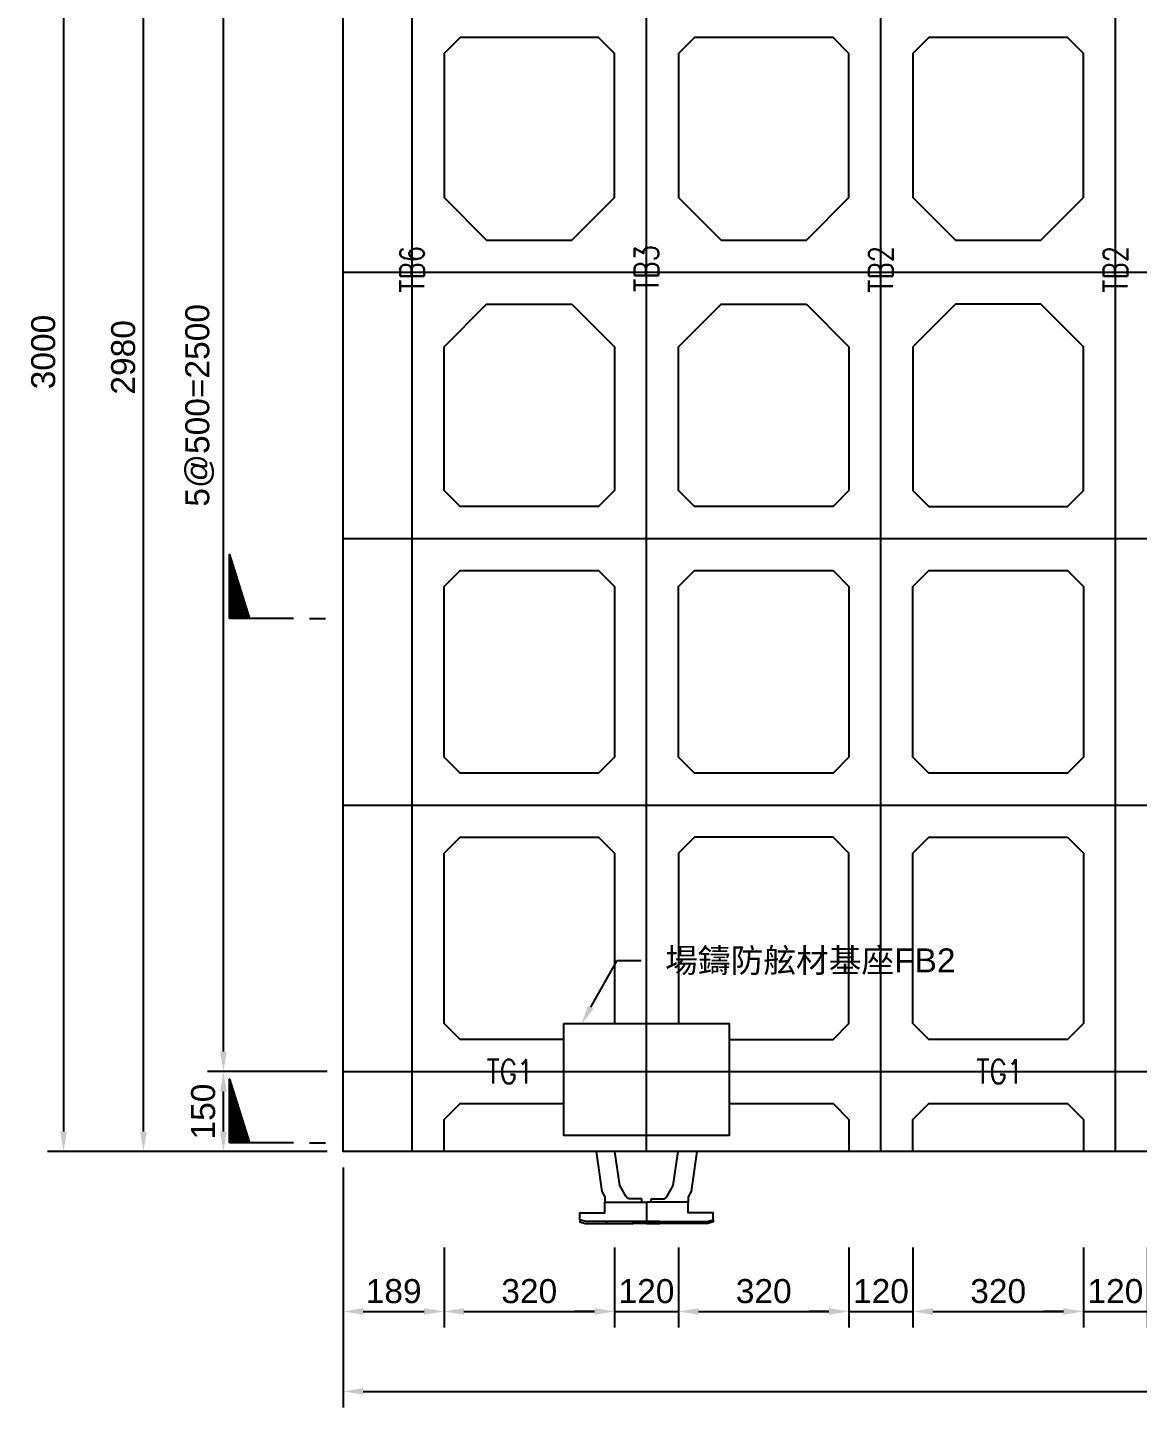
# Model space of a CAD drawing. Header units: millimetres. Extents: x 4668 to 40173, y -3560 to 14620.
# Drawn here: x 11100 to 13183, y 9608 to 12197 of the extents above; entities that cross this region are included whole.
import ezdxf
from ezdxf import colors
from ezdxf.entities.mleader import LeaderData, LeaderLine
from ezdxf.enums import TextEntityAlignment as Align
from ezdxf.math import Vec2, Vec3

# ---------------------------------------------------------------- set-up
doc = ezdxf.new("R2010")
doc.units = ezdxf.units.MM
doc.linetypes.add('CENTER', pattern=[50.8, 31.75, -6.35, 6.35, -6.35])
doc.linetypes.add('DASHED', pattern=[19.05, 12.7, -6.35])
doc.layers.get('0').transparency = 0.5
for name, color, linetype in [('DIM_03', 1, 'Continuous'), ('HB_DIM', 1, 'Continuous'), ('場鑄梁', 4, 'Continuous'), ('場鑄梁_TXT', 2, 'Continuous'), ('場鑄梁_虛線', 4, 'Continuous'), ('底圖', 7, 'Continuous'), ('防舷材', 7, 'Continuous')]:
    doc.layers.add(name, color=color, linetype=linetype)
doc.layers.add('HB_0', color=7, linetype='Continuous', transparency=0.5)
doc.styles.get("Standard").update_dxf_attribs({"font": 'arial.ttf'})
doc.styles.add('結構平面-V3$0$STANDARD', font='ROMANS', dxfattribs={"width": 0.8, "bigfont": 'LCHINA.shx'})
doc.dimstyles.new('150cm', dxfattribs={"dimscale": 15, "dimtxt": 3, "dimasz": 2.5, "dimexe": 2, "dimexo": 2, "dimgap": 1, "dimtad": 1, "dimdsep": 46, "dimtxsty": 'Standard', "dimcen": 0, "dimclrt": 2, "dimadec": 0, "dimazin": 0, "dimtfac": 1, "dimtix": 1, "dimtmove": 2, "dimatfit": 3, "dimfxl": 1, "dimtolj": 1, "dimtzin": 0, "dimarcsym": 0})

# ---------------------------------------------------------------- blocks, each defined once
blk = doc.blocks.new('*D553')
at = {"layer": 'Defpoints', "color": 0}
for p in [(11467.8, 10238.2), (11692.8, 10238.2), (11692.8, 10088.2)]:
    blk.add_point(p, dxfattribs=at)
at = {"layer": 'HB_DIM', "color": 0, "lineweight": -2}
for p, q in [((11662.8, 10238.2), (11437.8, 10238.2)), ((11467.8, 10125.7), (11467.8, 10200.7)), ((11662.8, 10088.2), (11437.8, 10088.2))]:
    blk.add_line(p, q, dxfattribs=at)
at = {"layer": 'HB_DIM', "color": 0}
for points in [[(11474.1, 10200.7), (11461.6, 10200.7), (11467.8, 10238.2)], [(11461.6, 10125.7), (11474.1, 10125.7), (11467.8, 10088.2)]]:
    blk.add_solid(points, dxfattribs=at)
at = {"layer": 'HB_DIM', "color": 2, "insert": (11429.9, 10163.2), "char_height": 45, "attachment_point": 5, "rotation": 90}
blk.add_mtext('\\A1;150', dxfattribs=at)
blk = doc.blocks.new('*D554')
at = {"layer": 'Defpoints', "color": 0}
for p in [(11467.8, 12738.2), (11692.8, 12738.2), (11692.8, 10238.2)]:
    blk.add_point(p, dxfattribs=at)
at = {"layer": 'HB_DIM', "color": 0, "lineweight": -2}
for p, q in [((11662.8, 12738.2), (11437.8, 12738.2)), ((11467.8, 10275.7), (11467.8, 12700.7)), ((11662.8, 10238.2), (11437.8, 10238.2))]:
    blk.add_line(p, q, dxfattribs=at)
at = {"layer": 'HB_DIM', "color": 0}
for points in [[(11474.1, 12700.7), (11461.6, 12700.7), (11467.8, 12738.2)], [(11461.6, 10275.7), (11474.1, 10275.7), (11467.8, 10238.2)]]:
    blk.add_solid(points, dxfattribs=at)
at = {"layer": 'HB_DIM', "color": 2, "insert": (11423.3, 11488.2), "char_height": 45, "attachment_point": 5, "rotation": 90}
blk.add_mtext('\\A1;5@500=2500', dxfattribs=at)
blk = doc.blocks.new('*D556')
at = {"layer": 'Defpoints', "color": 0}
for p in [(11317.8, 13068.2), (11691.8, 13068.2), (11692.8, 10088.2)]:
    blk.add_point(p, dxfattribs=at)
at = {"layer": 'HB_DIM', "color": 0, "lineweight": -2}
for p, q in [((11661.8, 13068.2), (11287.8, 13068.2)), ((11317.8, 10125.7), (11317.8, 13030.7)), ((11662.8, 10088.2), (11287.8, 10088.2))]:
    blk.add_line(p, q, dxfattribs=at)
at = {"layer": 'HB_DIM', "color": 0}
for points in [[(11324.1, 13030.7), (11311.6, 13030.7), (11317.8, 13068.2)], [(11311.6, 10125.7), (11324.1, 10125.7), (11317.8, 10088.2)]]:
    blk.add_solid(points, dxfattribs=at)
at = {"layer": 'HB_DIM', "color": 2, "insert": (11279.9, 11578.2), "char_height": 45, "attachment_point": 5, "rotation": 90}
blk.add_mtext('\\A1;2980', dxfattribs=at)
blk = doc.blocks.new('*D558')
at = {"layer": 'Defpoints', "color": 0}
for p in [(11692.8, 13088.2), (11167.8, 10088.2), (11692.8, 10088.2)]:
    blk.add_point(p, dxfattribs=at)
at = {"layer": 'HB_DIM', "color": 0, "lineweight": -2}
for p, q in [((11662.8, 13088.2), (11137.8, 13088.2)), ((11167.8, 13050.7), (11167.8, 10125.7)), ((11662.8, 10088.2), (11137.8, 10088.2))]:
    blk.add_line(p, q, dxfattribs=at)
at = {"layer": 'HB_DIM', "color": 0}
for points in [[(11174.1, 13050.7), (11161.6, 13050.7), (11167.8, 13088.2)], [(11161.6, 10125.7), (11174.1, 10125.7), (11167.8, 10088.2)]]:
    blk.add_solid(points, dxfattribs=at)
at = {"layer": 'HB_DIM', "color": 2, "insert": (11129.9, 11588.2), "char_height": 45, "attachment_point": 5, "rotation": 90}
blk.add_mtext('\\A1;3000', dxfattribs=at)
blk = doc.blocks.new('*D603')
at = {"layer": 'Defpoints', "color": 0}
for p in [(11692.8, 10088.2), (11881.8, 9938.2), (11881.8, 9788.2)]:
    blk.add_point(p, dxfattribs=at)
at = {"layer": 'HB_DIM', "color": 0, "lineweight": -2}
for p, q in [((11692.8, 10058.2), (11692.8, 9758.2)), ((11881.8, 9908.2), (11881.8, 9758.2)), ((11730.3, 9788.2), (11844.3, 9788.2))]:
    blk.add_line(p, q, dxfattribs=at)
at = {"layer": 'HB_DIM', "color": 0}
for points in [[(11730.3, 9794.4), (11730.3, 9781.9), (11692.8, 9788.2)], [(11844.3, 9781.9), (11844.3, 9794.4), (11881.8, 9788.2)]]:
    blk.add_solid(points, dxfattribs=at)
at = {"layer": 'HB_DIM', "color": 2, "insert": (11787.3, 9826.1), "char_height": 45, "attachment_point": 5}
blk.add_mtext('\\A1;189', dxfattribs=at)
blk = doc.blocks.new('*D604')
at = {"layer": 'Defpoints', "color": 0}
for p in [(11881.8, 9938.2), (12201.8, 9938.2), (12201.8, 9788.2)]:
    blk.add_point(p, dxfattribs=at)
at = {"layer": 'HB_DIM', "color": 0, "lineweight": -2}
for p, q in [((11881.8, 9908.2), (11881.8, 9758.2)), ((12201.8, 9908.2), (12201.8, 9758.2)), ((11919.3, 9788.2), (12164.3, 9788.2))]:
    blk.add_line(p, q, dxfattribs=at)
at = {"layer": 'HB_DIM', "color": 0}
for points in [[(11919.3, 9794.4), (11919.3, 9781.9), (11881.8, 9788.2)], [(12164.3, 9781.9), (12164.3, 9794.4), (12201.8, 9788.2)]]:
    blk.add_solid(points, dxfattribs=at)
at = {"layer": 'HB_DIM', "color": 2, "insert": (12041.8, 9826.1), "char_height": 45, "attachment_point": 5}
blk.add_mtext('\\A1;320', dxfattribs=at)
blk = doc.blocks.new('*D605')
at = {"layer": 'Defpoints', "color": 0}
for p in [(12201.8, 9938.2), (12321.8, 9938.2), (12321.8, 9788.2)]:
    blk.add_point(p, dxfattribs=at)
at = {"layer": 'HB_DIM', "color": 0, "lineweight": -2}
for p, q in [((12201.8, 9908.2), (12201.8, 9758.2)), ((12321.8, 9908.2), (12321.8, 9758.2)), ((12164.3, 9788.2), (12126.8, 9788.2)), ((12201.8, 9788.2), (12321.8, 9788.2)), ((12359.3, 9788.2), (12396.8, 9788.2))]:
    blk.add_line(p, q, dxfattribs=at)
at = {"layer": 'HB_DIM', "color": 0}
for points in [[(12164.3, 9781.9), (12164.3, 9794.4), (12201.8, 9788.2)], [(12359.3, 9794.4), (12359.3, 9781.9), (12321.8, 9788.2)]]:
    blk.add_solid(points, dxfattribs=at)
at = {"layer": 'HB_DIM', "color": 2, "insert": (12261.8, 9826.1), "char_height": 45, "attachment_point": 5}
blk.add_mtext('\\A1;120', dxfattribs=at)
blk = doc.blocks.new('*D606')
at = {"layer": 'Defpoints', "color": 0}
for p in [(12321.8, 9938.2), (12641.8, 9938.2), (12641.8, 9788.2)]:
    blk.add_point(p, dxfattribs=at)
at = {"layer": 'HB_DIM', "color": 0, "lineweight": -2}
for p, q in [((12321.8, 9908.2), (12321.8, 9758.2)), ((12641.8, 9908.2), (12641.8, 9758.2)), ((12359.3, 9788.2), (12604.3, 9788.2))]:
    blk.add_line(p, q, dxfattribs=at)
at = {"layer": 'HB_DIM', "color": 0}
for points in [[(12359.3, 9794.4), (12359.3, 9781.9), (12321.8, 9788.2)], [(12604.3, 9781.9), (12604.3, 9794.4), (12641.8, 9788.2)]]:
    blk.add_solid(points, dxfattribs=at)
at = {"layer": 'HB_DIM', "color": 2, "insert": (12481.8, 9826.1), "char_height": 45, "attachment_point": 5}
blk.add_mtext('\\A1;320', dxfattribs=at)
blk = doc.blocks.new('*D608')
at = {"layer": 'Defpoints', "color": 0}
for p in [(11692.8, 10088.2), (15889.8, 10088.2), (15889.8, 9638.2)]:
    blk.add_point(p, dxfattribs=at)
at = {"layer": 'HB_DIM', "color": 0, "lineweight": -2}
for p, q in [((11692.8, 10058.2), (11692.8, 9608.2)), ((15889.8, 10058.2), (15889.8, 9608.2)), ((11730.3, 9638.2), (15852.3, 9638.2))]:
    blk.add_line(p, q, dxfattribs=at)
at = {"layer": 'HB_DIM', "color": 0}
for points in [[(11730.3, 9644.4), (11730.3, 9631.9), (11692.8, 9638.2)], [(15852.3, 9631.9), (15852.3, 9644.4), (15889.8, 9638.2)]]:
    blk.add_solid(points, dxfattribs=at)
at = {"layer": 'HB_DIM', "color": 2, "insert": (13791.3, 9676.1), "char_height": 45, "attachment_point": 5}
blk.add_mtext('\\A1;4197', dxfattribs=at)
blk = doc.blocks.new('*D609')
at = {"layer": 'Defpoints', "color": 0}
for p in [(12641.8, 9938.2), (12761.8, 9938.2), (12761.8, 9788.2)]:
    blk.add_point(p, dxfattribs=at)
at = {"layer": 'HB_DIM', "color": 0, "lineweight": -2}
for p, q in [((12641.8, 9908.2), (12641.8, 9758.2)), ((12761.8, 9908.2), (12761.8, 9758.2)), ((12604.3, 9788.2), (12566.8, 9788.2)), ((12641.8, 9788.2), (12761.8, 9788.2)), ((12799.3, 9788.2), (12836.8, 9788.2))]:
    blk.add_line(p, q, dxfattribs=at)
at = {"layer": 'HB_DIM', "color": 0}
for points in [[(12604.3, 9781.9), (12604.3, 9794.4), (12641.8, 9788.2)], [(12799.3, 9794.4), (12799.3, 9781.9), (12761.8, 9788.2)]]:
    blk.add_solid(points, dxfattribs=at)
at = {"layer": 'HB_DIM', "color": 2, "insert": (12701.8, 9826.1), "char_height": 45, "attachment_point": 5}
blk.add_mtext('\\A1;120', dxfattribs=at)
blk = doc.blocks.new('*D610')
at = {"layer": 'Defpoints', "color": 0}
for p in [(12761.8, 9938.2), (13081.8, 9938.2), (13081.8, 9788.2)]:
    blk.add_point(p, dxfattribs=at)
at = {"layer": 'HB_DIM', "color": 0, "lineweight": -2}
for p, q in [((12761.8, 9908.2), (12761.8, 9758.2)), ((13081.8, 9908.2), (13081.8, 9758.2)), ((12799.3, 9788.2), (13044.3, 9788.2))]:
    blk.add_line(p, q, dxfattribs=at)
at = {"layer": 'HB_DIM', "color": 0}
for points in [[(12799.3, 9794.4), (12799.3, 9781.9), (12761.8, 9788.2)], [(13044.3, 9781.9), (13044.3, 9794.4), (13081.8, 9788.2)]]:
    blk.add_solid(points, dxfattribs=at)
at = {"layer": 'HB_DIM', "color": 2, "insert": (12921.8, 9826.1), "char_height": 45, "attachment_point": 5}
blk.add_mtext('\\A1;320', dxfattribs=at)
blk = doc.blocks.new('*D611')
at = {"layer": 'Defpoints', "color": 0}
for p in [(13081.8, 9938.2), (13201.8, 9938.2), (13201.8, 9788.2)]:
    blk.add_point(p, dxfattribs=at)
at = {"layer": 'HB_DIM', "color": 0, "lineweight": -2}
for p, q in [((13081.8, 9908.2), (13081.8, 9758.2)), ((13201.8, 9908.2), (13201.8, 9758.2)), ((13044.3, 9788.2), (13006.8, 9788.2)), ((13081.8, 9788.2), (13201.8, 9788.2)), ((13239.3, 9788.2), (13276.8, 9788.2))]:
    blk.add_line(p, q, dxfattribs=at)
at = {"layer": 'HB_DIM', "color": 0}
for points in [[(13044.3, 9781.9), (13044.3, 9794.4), (13081.8, 9788.2)], [(13239.3, 9794.4), (13239.3, 9781.9), (13201.8, 9788.2)]]:
    blk.add_solid(points, dxfattribs=at)
at = {"layer": 'HB_DIM', "color": 2, "insert": (13141.8, 9826.1), "char_height": 45, "attachment_point": 5}
blk.add_mtext('\\A1;120', dxfattribs=at)
blk = doc.blocks.new('HP1250-flat-1')
at = {"color": 7, "linetype": 'Continuous'}
for points in [[(-0.947, 1.35), (-0.838, 0.601), (-0.78, 0.5), (-0.78, 0.4)], [(0.947, 1.35), (0.838, 0.601), (0.78, 0.5), (0.78, 0.4)]]:
    blk.add_lwpolyline(points, dxfattribs=at)
for points in [[(-0.09, 0.4), (-0.09, 0.457, 0.414214), (-0.095, 0.462), (-0.298, 0.462, -0.272631), (-0.385, 0.512), (-0.5, 0.715), (-0.594, 1.35)], [(0.09, 0.4), (0.09, 0.457, -0.414214), (0.095, 0.462), (0.298, 0.462, 0.272631), (0.385, 0.512), (0.5, 0.715), (0.594, 1.35)]]:
    blk.add_lwpolyline(points, format="xyb", dxfattribs=at)
for points in [[(0, 0.4), (0, 0.04), (-1.144, 0.04), (-1.25, 0.072), (-1.25, 0.2), (-0.78, 0.2), (-0.78, 0.4)], [(0, 0.4), (0, 0.04), (1.144, 0.04), (1.25, 0.072), (1.25, 0.2), (0.78, 0.2), (0.78, 0.4)], [(-1.15, 0), (-0.75, 0), (-0.75, 0.04), (-1.144, 0.04), (-1.25, 0.072), (-1.25, 0.03)], [(-0.75, 0.04), (-0.75, 0), (-0.25, 0), (-0.25, 0.04)], [(0, 0.04), (0, 0), (-0.25, 0), (-0.25, 0.04)], [(0, 0.04), (0, 0), (0.25, 0), (0.25, 0.04)], [(0.75, 0.04), (0.75, 0), (0.25, 0), (0.25, 0.04)], [(1.15, 0), (0.75, 0), (0.75, 0.04), (1.144, 0.04), (1.25, 0.072), (1.25, 0.03)]]:
    blk.add_lwpolyline(points, close=True, dxfattribs=at)
blk = doc.blocks.new('*X499')
at = {"color": 0, "linetype": 'Continuous'}
for p, q in [((82.89, 269.21), (84.69, 271.01)), ((83.06, 269.21), (84.94, 271.09)), ((83.24, 269.21), (85.2, 271.17)), ((83.42, 269.21), (85.46, 271.25)), ((83.59, 269.21), (85.71, 271.33)), ((83.77, 269.21), (85.97, 271.41)), ((83.95, 269.21), (86.23, 271.49)), ((84.12, 269.21), (86.49, 271.57)), ((84.3, 269.21), (86.74, 271.65)), ((84.48, 269.21), (86.93, 271.66)), ((84.65, 269.21), (86.93, 271.48)), ((84.83, 269.21), (86.93, 271.31)), ((85.01, 269.21), (86.93, 271.13)), ((79, 269.21), (79.03, 269.24)), ((79.17, 269.21), (79.29, 269.32)), ((79.35, 269.21), (79.54, 269.4)), ((79.53, 269.21), (79.8, 269.48)), ((79.71, 269.21), (80.06, 269.56)), ((79.88, 269.21), (80.31, 269.64)), ((80.06, 269.21), (80.57, 269.72)), ((80.24, 269.21), (80.83, 269.8)), ((80.41, 269.21), (81.09, 269.88)), ((80.59, 269.21), (81.34, 269.96)), ((80.77, 269.21), (81.6, 270.04)), ((80.94, 269.21), (81.86, 270.12)), ((81.12, 269.21), (82.11, 270.2)), ((81.3, 269.21), (82.37, 270.29)), ((81.47, 269.21), (82.63, 270.37)), ((81.65, 269.21), (82.89, 270.45)), ((81.83, 269.21), (83.14, 270.53)), ((82, 269.21), (83.4, 270.61)), ((82.18, 269.21), (83.66, 270.69)), ((82.36, 269.21), (83.91, 270.77)), ((82.53, 269.21), (84.17, 270.85)), ((82.71, 269.21), (84.43, 270.93)), ((85.19, 269.21), (86.93, 270.95)), ((85.36, 269.21), (86.93, 270.78)), ((85.54, 269.21), (86.93, 270.6)), ((85.72, 269.21), (86.93, 270.42)), ((85.89, 269.21), (86.93, 270.25)), ((86.07, 269.21), (86.93, 270.07)), ((86.25, 269.21), (86.93, 269.89)), ((86.42, 269.21), (86.93, 269.72)), ((86.6, 269.21), (86.93, 269.54)), ((86.78, 269.21), (86.93, 269.36))]:
    blk.add_line(p, q, dxfattribs=at)
blk = doc.blocks.new('SEND-n')
at = {"color": 3}
for p, q in [((8, 0), (0, 0)), ((10, 0), (12, 0))]:
    blk.add_line(p, q, dxfattribs=at)
at = {"color": 2, "linetype": 'Continuous'}
blk.add_lwpolyline([(0, 0), (0, 8), (2.5, 0)], close=True, dxfattribs=at)
at = {"color": 2, "linetype": 'Continuous', "rotation": 270}
blk.add_blockref('*X499', (-269.21, 86.93), dxfattribs=at)

msp = doc.modelspace()

# ---------------------------------------------------------------- linework, layer by layer
at = {"layer": '場鑄梁'}
for points in [[(11961.83, 11798.16), (12121.83, 11798.16), (12201.83, 11878.16), (12201.83, 12148.16), (12171.83, 12178.16), (11911.83, 12178.16), (11881.83, 12148.16), (11881.83, 11878.16)], [(12401.83, 11798.16), (12561.83, 11798.16), (12641.83, 11878.16), (12641.83, 12148.16), (12611.83, 12178.16), (12351.83, 12178.16), (12321.83, 12148.16), (12321.83, 11878.16)], [(12841.83, 11798.16), (13001.83, 11798.16), (13081.83, 11878.16), (13081.83, 12148.16), (13051.83, 12178.16), (12791.83, 12178.16), (12761.83, 12148.16), (12761.83, 11878.16)], [(12761.83, 11598.16), (12761.83, 11328.16), (12791.83, 11298.16), (13051.83, 11298.16), (13081.83, 11328.16), (13081.83, 11598.16), (13001.83, 11678.16), (12841.83, 11678.16)], [(12201.83, 11148.16), (12201.83, 10828.16), (12171.83, 10798.16), (11911.83, 10798.16), (11881.83, 10828.16), (11881.83, 11148.16), (11911.83, 11178.16), (12171.83, 11178.16)], [(12641.83, 11148.16), (12641.83, 10828.16), (12611.83, 10798.16), (12351.83, 10798.16), (12321.83, 10828.16), (12321.83, 11148.16), (12351.83, 11178.16), (12611.83, 11178.16)], [(13081.83, 11148.16), (13081.83, 10828.16), (13051.83, 10798.16), (12791.83, 10798.16), (12761.83, 10828.16), (12761.83, 11148.16), (12791.83, 11178.16), (13051.83, 11178.16)], [(12106.83, 10328.16), (12416.83, 10328.16), (12416.83, 10118.16), (12106.83, 10118.16)]]:
    msp.add_lwpolyline(points, close=True, dxfattribs=at)
for points in [[(12121.83, 11678.16), (12201.83, 11598.16), (12201.83, 11328.16), (12171.83, 11298.16), (11911.83, 11298.16), (11881.83, 11328.16), (11881.83, 11598.16), (11961.83, 11678.16), (12121.83, 11678.16)], [(12561.83, 11678.16), (12641.83, 11598.16), (12641.83, 11328.16), (12611.83, 11298.16), (12351.83, 11298.16), (12321.83, 11328.16), (12321.83, 11598.16), (12401.83, 11678.16), (12561.83, 11678.16)], [(12106.83, 10298.16), (11911.83, 10298.16), (11881.83, 10328.16), (11881.83, 10648.16), (11911.83, 10678.16), (12171.83, 10678.16), (12201.83, 10648.16), (12201.83, 10328.16)], [(12416.83, 10298.16), (12611.83, 10298.16), (12641.83, 10328.16), (12641.83, 10648.16), (12611.83, 10678.16), (12351.83, 10678.16), (12321.83, 10648.16), (12321.83, 10328.16)], [(13051.83, 10678.16), (13081.83, 10648.16), (13081.83, 10328.16), (13051.83, 10298.16), (12791.83, 10298.16), (12761.83, 10328.16), (12761.83, 10648.16), (12791.83, 10678.16), (13051.83, 10678.16)], [(11881.83, 10088.16), (11881.83, 10148.16), (11911.83, 10178.16), (12106.83, 10178.16)], [(12416.83, 10178.16), (12611.83, 10178.16), (12641.83, 10148.16), (12641.83, 10088.16)], [(12761.83, 10088.16), (12761.83, 10148.16), (12791.83, 10178.16), (13051.83, 10178.16), (13081.83, 10148.16), (13081.83, 10088.16)]]:
    msp.add_lwpolyline(points, dxfattribs=at)
at = {"layer": '場鑄梁_虛線', "linetype": 'DASHED', "ltscale": 50}
for points in [[(11961.83, 11798.16), (12121.83, 11798.16), (12201.83, 11878.16), (12201.83, 12148.16), (12171.83, 12178.16), (11911.83, 12178.16), (11881.83, 12148.16), (11881.83, 11878.16)], [(12401.83, 11798.16), (12561.83, 11798.16), (12641.83, 11878.16), (12641.83, 12148.16), (12611.83, 12178.16), (12351.83, 12178.16), (12321.83, 12148.16), (12321.83, 11878.16)], [(12841.83, 11798.16), (13001.83, 11798.16), (13081.83, 11878.16), (13081.83, 12148.16), (13051.83, 12178.16), (12791.83, 12178.16), (12761.83, 12148.16), (12761.83, 11878.16)], [(12761.83, 11598.16), (12761.83, 11328.16), (12791.83, 11298.16), (13051.83, 11298.16), (13081.83, 11328.16), (13081.83, 11598.16), (13001.83, 11678.16), (12841.83, 11678.16)], [(12201.83, 11148.16), (12201.83, 10828.16), (12171.83, 10798.16), (11911.83, 10798.16), (11881.83, 10828.16), (11881.83, 11148.16), (11911.83, 11178.16), (12171.83, 11178.16)], [(12641.83, 11148.16), (12641.83, 10828.16), (12611.83, 10798.16), (12351.83, 10798.16), (12321.83, 10828.16), (12321.83, 11148.16), (12351.83, 11178.16), (12611.83, 11178.16)], [(13081.83, 11148.16), (13081.83, 10828.16), (13051.83, 10798.16), (12791.83, 10798.16), (12761.83, 10828.16), (12761.83, 11148.16), (12791.83, 11178.16), (13051.83, 11178.16)], [(12106.83, 10328.16), (12416.83, 10328.16), (12416.83, 10118.16), (12106.83, 10118.16)]]:
    msp.add_lwpolyline(points, close=True, dxfattribs=at)
for points in [[(12121.83, 11678.16), (12201.83, 11598.16), (12201.83, 11328.16), (12171.83, 11298.16), (11911.83, 11298.16), (11881.83, 11328.16), (11881.83, 11598.16), (11961.83, 11678.16), (12121.83, 11678.16)], [(12561.83, 11678.16), (12641.83, 11598.16), (12641.83, 11328.16), (12611.83, 11298.16), (12351.83, 11298.16), (12321.83, 11328.16), (12321.83, 11598.16), (12401.83, 11678.16), (12561.83, 11678.16)], [(12106.83, 10298.16), (11911.83, 10298.16), (11881.83, 10328.16), (11881.83, 10648.16), (11911.83, 10678.16), (12171.83, 10678.16), (12201.83, 10648.16), (12201.83, 10328.16)], [(12416.83, 10298.16), (12611.83, 10298.16), (12641.83, 10328.16), (12641.83, 10648.16), (12611.83, 10678.16), (12351.83, 10678.16), (12321.83, 10648.16), (12321.83, 10328.16)], [(13051.83, 10678.16), (13081.83, 10648.16), (13081.83, 10328.16), (13051.83, 10298.16), (12791.83, 10298.16), (12761.83, 10328.16), (12761.83, 10648.16), (12791.83, 10678.16), (13051.83, 10678.16)], [(11881.83, 10088.16), (11881.83, 10148.16), (11911.83, 10178.16), (12106.83, 10178.16)], [(12416.83, 10178.16), (12611.83, 10178.16), (12641.83, 10148.16), (12641.83, 10088.16)], [(12761.83, 10088.16), (12761.83, 10148.16), (12791.83, 10178.16), (13051.83, 10178.16), (13081.83, 10148.16), (13081.83, 10088.16)]]:
    msp.add_lwpolyline(points, dxfattribs=at)
at = {"layer": '底圖', "linetype": 'CENTER', "ltscale": 15}
msp.add_line((11691.83, 13068.16), (11691.83, 10088.16), dxfattribs=at)
at = {"layer": '底圖', "color": 252, "linetype": 'CENTER', "ltscale": 150}
for p, q in [((11821.83, 10088.16), (11821.83, 13068.16)), ((12261.83, 10088.16), (12261.83, 13068.16)), ((12701.83, 10088.16), (12701.83, 13068.16)), ((13141.83, 10088.16), (13141.83, 13068.16)), ((11692.83, 11738.16), (15891.83, 11738.16)), ((11692.83, 11238.16), (15891.83, 11238.16)), ((11692.83, 10738.16), (15891.83, 10738.16)), ((11692.83, 10238.16), (15891.83, 10238.16))]:
    msp.add_line(p, q, dxfattribs=at)
at = {"layer": '底圖', "color": 4, "linetype": 'Continuous'}
msp.add_lwpolyline([(15889.83, 10088.16), (11692.83, 10088.16), (11692.83, 13068.16), (15889.83, 13068.16), (15889.83, 12305.16), (15849.83, 12305.16), (15849.83, 11801.16), (15889.83, 11801.16), (15889.83, 11175.16), (15849.83, 11175.16), (15849.83, 10671.16), (15889.83, 10671.16)], close=True, dxfattribs=at)

# ---------------------------------------------------------------- block references
at = {"layer": 'DIM_03', "linetype": 'Continuous', "xscale": 14.99999999999999, "yscale": 14.99999999999999, "zscale": 14.99999999999999, "rotation": 8.609491416906192e-07}
for p in [(11479.226, 11088.16), (11479.226, 10104.265)]:
    msp.add_blockref('SEND-n', p, dxfattribs=at)
at = {"layer": '防舷材', "xscale": 100, "yscale": 100, "zscale": 100}
msp.add_blockref('HP1250-flat-1', (12261.83, 9953.16), dxfattribs=at)

# ---------------------------------------------------------------- texts
at = {"layer": '場鑄梁_TXT', "color": 2, "style": '結構平面-V3$0$STANDARD', "width": 0.8}
for s, rotation, p in [('TB6', 90, (11821.833, 11743.409)), ('TB3', 90, (12261.83, 11745.088)), ('TB2', 90, (12701.833, 11743.409)), ('TB2', 90, (13141.833, 11743.409)), ('TG1', 0, (12005.773, 10238.16)), ('TG1', 0, (12924.862, 10238.16))]:
    msp.add_text(s, height=45, rotation=rotation, dxfattribs=at).set_placement(p, align=Align.MIDDLE)

# ---------------------------------------------------------------- dimensions: what is measured, and where the dimension line sits
at = {"layer": 'HB_DIM'}
for base, p1, p2, picture, middle in [((11167.83, 10088.16), (11692.83, 13088.16), (11692.83, 10088.16), '*D558', (11129.857, 11588.16)), ((11317.83, 13068.16), (11692.83, 10088.16), (11691.83, 13068.16), '*D556', (11279.857, 11578.16)), ((11467.83, 10238.16), (11692.83, 10088.16), (11692.83, 10238.16), '*D553', (11429.857, 10163.16))]:
    dim = msp.add_linear_dim(base=base, p1=p1, p2=p2, angle=90, dimstyle='150cm', dxfattribs=at)
    dim.commit()
    dim.dimension.update_dxf_attribs({"geometry": picture, "text_midpoint": middle})
dim = msp.add_linear_dim(base=(11467.83, 12738.16), p1=(11692.83, 10238.16), p2=(11692.83, 12738.16), angle=90, text='5@500=<>', dimstyle='150cm', dxfattribs=at)
dim.commit()
dim.dimension.update_dxf_attribs({"geometry": '*D554', "text_midpoint": (11423.332, 11488.16)})
for base, p1, p2, picture, middle in [((11881.83, 9788.16), (11692.83, 10088.16), (11881.83, 9938.16), '*D603', (11787.33, 9826.132)), ((15889.83, 9638.16), (11692.83, 10088.16), (15889.83, 10088.16), '*D608', (13791.33, 9676.132)), ((12201.83, 9788.16), (11881.83, 9938.16), (12201.83, 9938.16), '*D604', (12041.83, 9826.132)), ((12321.83, 9788.16), (12201.83, 9938.16), (12321.83, 9938.16), '*D605', (12261.83, 9826.132)), ((12641.83, 9788.16), (12321.83, 9938.16), (12641.83, 9938.16), '*D606', (12481.83, 9826.132)), ((12761.83, 9788.16), (12641.83, 9938.16), (12761.83, 9938.16), '*D609', (12701.83, 9826.132)), ((13081.83, 9788.16), (12761.83, 9938.16), (13081.83, 9938.16), '*D610', (12921.83, 9826.132)), ((13201.83, 9788.16), (13081.83, 9938.16), (13201.83, 9938.16), '*D611', (13141.83, 9826.132))]:
    dim = msp.add_linear_dim(base=base, p1=p1, p2=p2, dimstyle='150cm', dxfattribs=at)
    dim.commit()
    dim.dimension.update_dxf_attribs({"geometry": picture, "text_midpoint": middle})

# ---------------------------------------------------------------- leaders
at = {"layer": 'HB_0'}
ml = msp.add_multileader_mtext('Standard', dxfattribs=at)
ml.set_content('場鑄防舷材基座FB2', color=2)
ml.set_leader_properties(color=1)
ml.build(insert=Vec2(0, 0))
ml.multileader.update_dxf_attribs({"dogleg_length": 3, "arrow_head_size": 37.5, "scale": 15})
ctx = ml.context
ctx.base_point, ctx.scale, ctx.char_height, ctx.arrow_head_size, ctx.landing_gap_size, ctx.plane_origin = Vec3(12251.845, 10446.863), 15, 45, 37.5, 45, Vec3(12138.945, 10326.133)
notes = []
notes.append((ctx, [(0, (1, 1, 0), (12206.845, 10446.863), (1, 0), 45, [(0, [(12138.945, 10326.133)], 0, [])])]))
ctx.mtext.insert, ctx.mtext.width, ctx.mtext.flow_direction = Vec3(12296.845, 10469.363), 504.46681, 5
for ctx, leaders in notes:
    for number, flags, end, landing, length, lines in leaders:
        leader = LeaderData()
        leader.index, (leader.has_last_leader_line, leader.has_dogleg_vector, leader.attachment_direction) = number, flags
        leader.last_leader_point, leader.dogleg_vector, leader.dogleg_length = Vec3(end), Vec3(landing), length
        for number, points, colour, breaks in lines:
            line = LeaderLine()
            line.index, line.vertices, line.color, line.breaks = number, Vec3.list(points), colors.encode_raw_color(colour), breaks
            leader.lines.append(line)
        ctx.leaders.append(leader)

doc.saveas('drawing.dxf')
